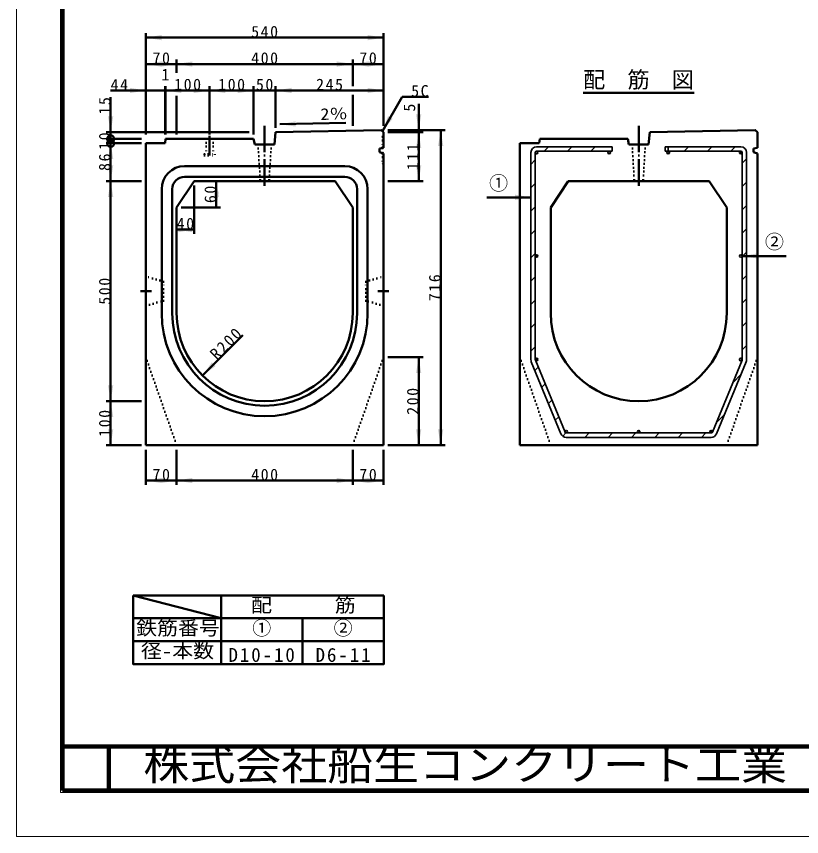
# Model space of a CAD drawing. Units: millimetres, scale not verified. Extents: x -2102 to 2102, y -1485 to 1485.
# Drawn here: x -2102 to -318, y -1485 to 378 of the extents above; entities that cross this region are included whole.
import ezdxf
from ezdxf.enums import TextEntityAlignment as Align

# ---------------------------------------------------------------- set-up
doc = ezdxf.new("R2010")
doc.units = ezdxf.units.MM
doc.header["$LTSCALE"] = 5
doc.header["$PDMODE"] = 32
doc.header["$PDSIZE"] = 2.5
doc.linetypes.add('DOTTED', pattern=[1.75, 0.25, -1.5])
doc.linetypes.add('LONG_DASHED_DOTTED', pattern=[15.25, 12, -1.5, 0.25, -1.5])
doc.layers.add('0-0_V-nasSTD', color=7, linetype='Continuous', lineweight=35)
doc.layers.add('0-1_0', color=7, linetype='Continuous', lineweight=50)
doc.styles.add('ＭＳ ゴシック', font='')
doc.styles.get('ＭＳ ゴシック').set_extended_font_data('MS Gothic')

msp = doc.modelspace()

# ---------------------------------------------------------------- linework, layer by layer
at = {"layer": '0-0_V-nasSTD', "lineweight": 100}
for p, q in [((-1997.5, 1380), (-1997.5, -1380)), ((-1892.5, -1280), (-1892.5, -1380)), ((-1997.5, -1380), (1997.5, -1380))]:
    msp.add_line(p, q, dxfattribs=at)
at = {"layer": '0-0_V-nasSTD', "lineweight": 50}
for p, q in [((-1808.332, 209.81), (-1764.332, 209.81)), ((-1738.332, 197.81), (-1738.332, 109.81)), ((-1338.332, 199.81), (-1338.332, 129.81)), ((-663.332, 114.81), (-665.832, 86.81)), ((-1763.332, 99.81), (-1764.332, 89.81)), ((-913.332, 99.81), (-914.332, 89.81)), ((-713.332, 99.81), (-913.332, 99.81)), ((-713.332, 99.81), (-710.832, 86.81)), ((-1808.332, 89.81), (-1764.332, 89.81)), ((-958.332, 89.81), (-914.332, 89.81)), ((-665.832, 86.81), (-710.832, 86.81)), ((-703.332, 86.81), (-673.332, 86.81)), ((-1837.5, -937), (-1837.5, -989)), ((-1637.5, -937), (-1837.5, -937)), ((-1452.5, -937), (-1637.5, -937)), ((-1267.5, -937), (-1452.5, -937)), ((-1267.5, -989), (-1267.5, -937)), ((-1837.5, -989), (-1837.5, -1041)), ((-1637.5, -989), (-1837.5, -989)), ((-1637.5, -1041), (-1637.5, -989)), ((-1452.5, -989), (-1267.5, -989)), ((-1637.5, -1041), (-1837.5, -1041))]:
    msp.add_line(p, q, dxfattribs=at)
at = {"layer": '0-0_V-nasSTD'}
for p, q in [((-920.332, 81.81), (-748.332, 81.81)), ((-903.405, 71.81), (-893.405, 81.81)), ((-850.372, 71.81), (-840.372, 81.81)), ((-797.339, 71.81), (-787.339, 81.81)), ((-748.332, 81.81), (-748.332, 71.81)), ((-628.332, 81.81), (-628.332, 71.81)), ((-628.332, 81.81), (-456.332, 81.81)), ((-628.332, 81.718), (-628.24, 81.81)), ((-621.332, 81.81), (-628.332, 81.81)), ((-621.332, 81.81), (-621.332, 71.81)), ((-585.207, 71.81), (-575.207, 81.81)), ((-532.174, 71.81), (-522.174, 81.81)), ((-479.141, 71.81), (-469.141, 81.81)), ((-933.332, 68.81), (-933.332, -401.599)), ((-923.332, 68.81), (-923.332, -401.608)), ((-923.279, 69.373), (-919.769, 65.863)), ((-920.332, 71.81), (-748.332, 71.81)), ((-755.947, 71.81), (-755.332, 71.81)), ((-755.947, 71.746), (-752.396, 68.195)), ((-755.332, 71.81), (-748.332, 71.81)), ((-628.332, 71.81), (-456.332, 71.81)), ((-621.644, 71.793), (-618.349, 68.498)), ((-458.295, 71.079), (-454.063, 66.847)), ((-453.332, 68.81), (-453.332, -401.608)), ((-443.332, 68.81), (-443.332, -401.604)), ((-933.332, 41.883), (-923.332, 51.883)), ((-453.332, 44.585), (-443.332, 54.585)), ((-453.332, -8.448), (-443.332, 1.552)), ((-933.332, -11.15), (-923.332, -1.15)), ((-933.332, -64.183), (-923.332, -54.183)), ((-453.332, -61.481), (-443.332, -51.481)), ((-933.332, -117.216), (-923.332, -107.216)), ((-453.332, -114.514), (-443.332, -104.514)), ((-933.332, -170.249), (-923.332, -160.249)), ((-923.332, -166.19), (-923.332, -164.776)), ((-922.978, -164.776), (-918.918, -168.836)), ((-453.332, -167.547), (-443.332, -157.547)), ((-933.332, -223.282), (-923.332, -213.282)), ((-453.332, -220.58), (-443.332, -210.58)), ((-933.332, -276.315), (-923.332, -266.315)), ((-453.332, -273.613), (-443.332, -263.613)), ((-453.332, -326.646), (-443.332, -316.646)), ((-933.332, -329.348), (-923.332, -319.348)), ((-933.332, -382.382), (-923.332, -372.382)), ((-453.332, -379.679), (-443.332, -369.679)), ((-932.353, -406.549), (-864.992, -570.14)), ((-932.353, -406.549), (-932.353, -406.549)), ((-932.353, -406.549), (-932.353, -406.549)), ((-923.107, -402.75), (-855.749, -566.333)), ((-923.107, -402.75), (-923.107, -402.75)), ((-923.107, -402.75), (-923.107, -402.75)), ((-922.493, -399.109), (-918.251, -403.351)), ((-453.558, -402.75), (-520.916, -566.333)), ((-511.671, -570.14), (-444.312, -406.554)), ((-456.698, -398.213), (-453.355, -401.556)), ((-453.558, -402.75), (-453.558, -402.75)), ((-444.312, -406.554), (-444.312, -406.554)), ((-924.22, -426.302), (-916.562, -418.644)), ((-474.69, -454.069), (-456.307, -435.686)), ((-908.752, -463.867), (-901.094, -456.209)), ((-893.284, -501.432), (-885.626, -493.774)), ((-877.816, -538.997), (-870.158, -531.339)), ((-511.813, -544.225), (-493.43, -525.843)), ((-864.992, -570.14), (-864.992, -570.14)), ((-864.992, -570.14), (-864.992, -570.14)), ((-861.112, -575.326), (-853.847, -568.061)), ((-855.929, -564.668), (-852.452, -568.145)), ((-855.749, -566.333), (-855.749, -566.333)), ((-855.749, -566.333), (-855.749, -566.333)), ((-855.749, -566.333), (-855.749, -566.333)), ((-852.975, -568.19), (-523.69, -568.19)), ((-852.452, -568.19), (-852.975, -568.19)), ((-810.943, -578.19), (-800.943, -568.19)), ((-757.91, -578.19), (-747.91, -568.19)), ((-704.877, -578.19), (-694.877, -568.19)), ((-688.68, -562.211), (-685.353, -565.538)), ((-523.69, -568.19), (-688.332, -568.19)), ((-523.69, -568.19), (-688.332, -568.19)), ((-651.844, -578.19), (-641.844, -568.19)), ((-598.811, -578.19), (-588.811, -568.19)), ((-545.778, -578.19), (-535.778, -568.19)), ((-525.476, -562.78), (-521.28, -566.977)), ((-520.916, -566.333), (-520.916, -566.333)), ((-520.916, -566.333), (-520.916, -566.333)), ((-520.916, -566.333), (-520.916, -566.333)), ((-511.671, -570.14), (-511.671, -570.14)), ((-852.971, -578.19), (-523.691, -578.19))]:
    msp.add_line(p, q, dxfattribs=at)
at = {"layer": '0-0_V-nasSTD', "lineweight": 18}
for points in [[(-2102.5, -1485), (-2102.5, 1485), (2102.5, 1485), (2102.5, -1485)], [(-2002.5, -1385), (-2002.5, 1385), (2002.5, 1385), (2002.5, -1385)]]:
    msp.add_lwpolyline(points, close=True, dxfattribs=at)
at = {"layer": '0-0_V-nasSTD'}
msp.add_lwpolyline([(-511.671, -570.14), (-511.671, -570.14), (-444.312, -406.554)], dxfattribs=at)
at = {"layer": '0-0_V-nasSTD', "lineweight": 50}
for points in [[(-1837.5, -937), (-1637.5, -989), (-1637.5, -937)], [(-1637.5, -1093), (-1637.5, -1041), (-1637.5, -989), (-1637.5, -1041), (-1452.5, -1041), (-1452.5, -989), (-1637.5, -989)], [(-1452.5, -1041), (-1452.5, -989), (-1452.5, -1041)], [(-1452.5, -1041), (-1267.5, -1041), (-1267.5, -989)], [(-1452.5, -1093), (-1267.5, -1093), (-1267.5, -1041), (-1267.5, -989)], [(-1267.5, -1093), (-1267.5, -1041), (-1267.5, -989), (-1267.5, -1041)], [(-1837.5, -1041), (-1837.5, -1093), (-1637.5, -1093)], [(-1637.5, -1093), (-1637.5, -1041), (-1637.5, -1093)], [(-1637.5, -1093), (-1452.5, -1093), (-1452.5, -1041)], [(-1452.5, -1093), (-1452.5, -1041), (-1452.5, -1093)], [(-1267.5, -1093), (-1267.5, -1041), (-1267.5, -1093)]]:
    msp.add_lwpolyline(points, dxfattribs=at)
for centre in [(-1888.332, 99.81), (-1888.332, 89.81)]:
    msp.add_circle(centre, 8, dxfattribs=at)
at = {"layer": '0-0_V-nasSTD'}
for centre in [(-920.332, 68.81), (-755.332, 68.81), (-621.332, 68.81), (-621.332, 68.81), (-456.332, 68.81), (-920.332, -166.19), (-456.332, -166.19), (-920.332, -401.19), (-456.332, -401.19), (-852.975, -565.19), (-688.332, -565.19), (-523.69, -565.19)]:
    msp.add_circle(centre, 3, dxfattribs=at)
for centre, radius, start, end in [((-920.332, 68.81), 13, 90, 180), ((-920.332, 68.81), 13, 90, 180), ((-456.332, 68.81), 13, 0, 90), ((-920.332, 68.81), 3, 90, 180), ((-920.332, 68.81), 3, 90, 180), ((-920.332, 68.81), 3, 169.17571, 180), ((-920.332, 68.81), 3, 90, 169.17571), ((-456.332, 68.81), 3, 0, 90), ((-456.332, 68.81), 3, 0, 90), ((-456.332, 68.81), 3, 0, 90), ((-920.332, -401.599), 13, 180, 202.38013), ((-920.332, -401.608), 3, 180, 202.38013), ((-456.332, -401.19), 3, 0, 330.64995), ((-456.332, -401.19), 3, 330.64995, 0), ((-456.332, -401.19), 3, 330.64995, 0), ((-456.332, -401.608), 3, 337.61987, 0), ((-456.332, -401.604), 13, 337.61987, 0), ((-456.332, -401.604), 13, 337.61987, 0), ((-852.971, -565.19), 13, 202.38013, 270), ((-852.975, -565.19), 3, 202.38053, 270.00103), ((-523.691, -565.19), 13, 270, 337.61987), ((-523.69, -565.19), 3, 270, 337.61987), ((-523.69, -565.19), 3, 323.45593, 337.61947)]:
    msp.add_arc(centre, radius, start, end, dxfattribs=at)
for points in [[(-1808.332, 329.81), (-1772.332, 323.81), (-1772.332, 335.81)], [(-1304.332, 323.81), (-1304.332, 335.81), (-1268.332, 329.81)], [(-1808.332, 269.81), (-1772.332, 263.81), (-1772.332, 275.81)], [(-1774.332, 263.81), (-1774.332, 275.81), (-1738.332, 269.81)], [(-1738.332, 269.81), (-1702.332, 263.81), (-1702.332, 275.81)], [(-1374.332, 263.81), (-1374.332, 275.81), (-1338.332, 269.81)], [(-1338.332, 269.81), (-1302.332, 263.81), (-1302.332, 275.81)], [(-1304.332, 263.81), (-1304.332, 275.81), (-1268.332, 269.81)], [(-1844.332, 203.81), (-1844.332, 215.81), (-1808.332, 209.81)], [(-1763.332, 209.81), (-1727.332, 203.81), (-1727.332, 215.81)], [(-1699.332, 203.81), (-1699.332, 215.81), (-1663.332, 209.81)], [(-1663.332, 209.81), (-1627.332, 203.81), (-1627.332, 215.81)], [(-1599.332, 203.81), (-1599.332, 215.81), (-1563.332, 209.81)], [(-1513.332, 209.81), (-1477.332, 203.81), (-1477.332, 215.81)], [(-1304.332, 203.81), (-1304.332, 215.81), (-1268.332, 209.81)], [(-1894.332, 150.81), (-1888.332, 114.81), (-1882.332, 150.81)], [(-1270.832, 117.31), (-1258.029, 151.486), (-1247.636, 145.486)], [(-1194.332, 155.81), (-1188.332, 119.81), (-1182.332, 155.81)], [(-1503.718, 133.025), (-1467.851, 139.773), (-1467.601, 127.776)], [(-1194.332, 78.81), (-1188.332, 114.81), (-1182.332, 78.81)], [(-1144.332, 83.81), (-1138.332, 119.81), (-1132.332, 83.81)], [(-1894.332, 53.81), (-1888.332, 89.81), (-1882.332, 53.81)], [(-1894.332, 39.81), (-1888.332, 3.81), (-1882.332, 39.81)], [(-1194.332, 39.81), (-1188.332, 3.81), (-1182.332, 39.81)], [(-1894.332, -32.19), (-1888.332, 3.81), (-1882.332, -32.19)], [(-1654.332, -32.19), (-1648.332, 3.81), (-1642.332, -32.19)], [(-1654.332, -20.19), (-1648.332, -56.19), (-1642.332, -20.19)], [(-969.332, -38.944), (-969.332, -26.944), (-933.332, -32.944)], [(-1738.332, -106.19), (-1702.332, -112.19), (-1702.332, -100.19)], [(-1734.332, -112.19), (-1734.332, -100.19), (-1698.332, -106.19)], [(-453.332, -166.19), (-417.332, -172.19), (-417.332, -160.19)], [(-1679.754, -437.612), (-1658.541, -407.913), (-1650.055, -416.399)], [(-1194.332, -432.19), (-1188.332, -396.19), (-1182.332, -432.19)], [(-1894.332, -460.19), (-1888.332, -496.19), (-1882.332, -460.19)], [(-1894.332, -532.19), (-1888.332, -496.19), (-1882.332, -532.19)], [(-1894.332, -560.19), (-1888.332, -596.19), (-1882.332, -560.19)], [(-1194.332, -560.19), (-1188.332, -596.19), (-1182.332, -560.19)], [(-1144.332, -560.19), (-1138.332, -596.19), (-1132.332, -560.19)], [(-1808.332, -676.19), (-1772.332, -682.19), (-1772.332, -670.19)], [(-1774.332, -682.19), (-1774.332, -670.19), (-1738.332, -676.19)], [(-1738.332, -676.19), (-1702.332, -682.19), (-1702.332, -670.19)], [(-1374.332, -682.19), (-1374.332, -670.19), (-1338.332, -676.19)], [(-1338.332, -676.19), (-1302.332, -682.19), (-1302.332, -670.19)], [(-1304.332, -682.19), (-1304.332, -670.19), (-1268.332, -676.19)]]:
    msp.add_solid(points, dxfattribs=at)
at = {"layer": '0-1_0'}
for p, q in [((-1808.332, 109.81), (-1808.332, 339.81)), ((-1268.332, 129.81), (-1268.332, 339.81)), ((-1808.332, 329.81), (-1268.332, 329.81)), ((-1738.332, 249.81), (-1738.332, 279.81)), ((-1338.332, 219.81), (-1338.332, 279.81)), ((-1888.332, 209.81), (-1808.332, 209.81)), ((-1764.332, 109.81), (-1764.332, 219.81)), ((-1764.332, 209.81), (-1763.332, 209.81)), ((-1763.332, 109.81), (-1763.332, 219.81)), ((-1763.332, 209.81), (-1663.332, 209.81)), ((-1663.332, 109.81), (-1663.332, 219.81)), ((-1663.332, 209.81), (-1563.332, 209.81)), ((-1563.332, 109.81), (-1563.332, 219.81)), ((-1563.332, 209.81), (-1513.332, 209.81)), ((-1513.332, 124.81), (-1513.332, 219.81)), ((-1513.332, 209.81), (-1268.332, 209.81)), ((-1888.332, 194.81), (-1888.332, 114.81)), ((-1225.832, 195.252), (-1270.832, 117.31)), ((-1225.832, 195.252), (-1165.832, 195.252)), ((-814.736, 204.81), (-561.929, 204.81)), ((-1188.332, 179.81), (-1188.332, 119.81)), ((-1503.718, 133.025), (-1353.751, 136.149)), ((-1573.332, 114.81), (-1898.332, 114.81)), ((-1888.332, 114.81), (-1888.332, 99.81)), ((-1513.332, 114.81), (-1515.832, 86.81)), ((-1268.332, 114.81), (-1268.332, 79.824)), ((-1258.332, 119.81), (-1128.332, 119.81)), ((-1258.332, 114.81), (-1178.332, 114.81)), ((-1188.332, 114.81), (-1188.332, 119.81)), ((-1188.332, 3.81), (-1188.332, 114.81)), ((-1138.332, -596.19), (-1138.332, 119.81)), ((-418.332, 114.81), (-418.332, 79.824)), ((-1818.332, 99.81), (-1898.332, 99.81)), ((-1888.332, 99.81), (-1888.332, 89.81)), ((-1563.332, 99.81), (-1763.332, 99.81)), ((-1563.332, 99.81), (-1560.832, 86.81)), ((-1818.332, 89.81), (-1898.332, 89.81)), ((-1888.332, 3.81), (-1888.332, 89.81)), ((-1808.332, -596.19), (-1808.332, 89.81)), ((-1515.832, 86.81), (-1560.832, 86.81)), ((-1553.332, 86.81), (-1523.332, 86.81)), ((-1277.332, 77.81), (-1268.332, 79.824)), ((-1277.332, 69.81), (-1277.332, 77.81)), ((-958.332, -596.19), (-958.332, 89.81)), ((-427.332, 77.81), (-418.332, 79.824)), ((-427.332, 69.81), (-427.332, 77.81)), ((-1277.332, 69.81), (-1268.332, 66.451)), ((-1268.332, -596.19), (-1268.332, 66.451)), ((-427.332, 69.81), (-418.332, 66.451)), ((-418.332, -596.19), (-418.332, 66.451)), ((-1720.332, 37.81), (-1356.332, 37.81)), ((-1818.332, 3.81), (-1898.332, 3.81)), ((-1698.332, 3.81), (-1738.332, -56.19)), ((-1720.332, 13.81), (-1356.332, 13.81)), ((-1698.332, 3.81), (-1378.332, 3.81)), ((-1648.332, -56.19), (-1648.332, 3.81)), ((-1378.332, 3.81), (-1338.332, -56.19)), ((-1258.332, 3.81), (-1178.332, 3.81)), ((-848.332, 3.81), (-888.332, -56.19)), ((-848.332, 3.81), (-528.332, 3.81)), ((-528.332, 3.81), (-488.332, -56.19)), ((-1772.332, -46.19), (-1772.332, -14.19)), ((-1748.332, -46.19), (-1748.332, -14.19)), ((-1698.332, -6.19), (-1698.332, -116.19)), ((-1328.332, -14.19), (-1328.332, -46.19)), ((-1304.332, -14.19), (-1304.332, -46.19)), ((-1033.332, -32.944), (-933.332, -32.944)), ((-1772.332, -296.19), (-1772.332, -46.19)), ((-1748.332, -296.19), (-1748.332, -46.19)), ((-1328.332, -46.19), (-1328.332, -296.19)), ((-1304.332, -46.19), (-1304.332, -296.19)), ((-1738.332, -56.19), (-1738.332, -296.19)), ((-1728.332, -56.19), (-1638.332, -56.19)), ((-1338.332, -56.19), (-1338.332, -296.19)), ((-888.332, -56.19), (-888.332, -296.19)), ((-488.332, -56.19), (-488.332, -296.19)), ((-1738.332, -106.19), (-1698.332, -106.19)), ((-353.332, -166.19), (-453.332, -166.19)), ((-1679.754, -437.612), (-1587.83, -345.688)), ((-1258.332, -396.19), (-1178.332, -396.19)), ((-1188.332, -596.19), (-1188.332, -396.19)), ((-1818.332, -496.19), (-1898.332, -496.19)), ((-1818.332, -596.19), (-1898.332, -596.19)), ((-1808.332, -596.19), (-1268.332, -596.19)), ((-1808.332, -606.19), (-1808.332, -686.19)), ((-1738.332, -606.19), (-1738.332, -686.19)), ((-1338.332, -606.19), (-1338.332, -686.19)), ((-1268.332, -606.19), (-1268.332, -686.19)), ((-1258.332, -596.19), (-1128.332, -596.19)), ((-958.332, -596.19), (-418.332, -596.19)), ((-1808.332, -676.19), (-1738.332, -676.19)), ((-1738.332, -676.19), (-1338.332, -676.19)), ((-1338.332, -676.19), (-1268.332, -676.19))]:
    msp.add_line(p, q, dxfattribs=at)
at = {"layer": '0-1_0', "linetype": 'LONG_DASHED_DOTTED'}
for p, q in [((-1538.332, 129.81), (-1538.332, -11.19)), ((-688.332, 129.81), (-688.332, -11.19)), ((-1663.332, 106.81), (-1663.332, 61.81)), ((-1795.832, -246.19), (-1820.832, -246.19)), ((-1280.832, -246.19), (-1255.832, -246.19))]:
    msp.add_line(p, q, dxfattribs=at)
at = {"layer": '0-1_0', "linetype": 'DOTTED'}
for p, q in [((-1671.332, 99.81), (-1671.332, 64.81)), ((-1655.332, 99.81), (-1655.332, 64.81)), ((-1270.632, 104.81), (-1268.332, 107.11)), ((-1270.632, 104.81), (-1270.632, 79.31)), ((-1553.332, 86.81), (-1548.332, 3.81)), ((-1523.332, 86.81), (-1528.332, 3.81)), ((-703.332, 86.81), (-698.332, 3.81)), ((-673.332, 86.81), (-678.332, 3.81)), ((-1675.332, 64.81), (-1651.332, 64.81)), ((-1675.332, 64.81), (-1675.332, 61.81)), ((-1675.332, 61.81), (-1651.332, 61.81)), ((-1651.332, 64.81), (-1651.332, 61.81)), ((-1308.332, -224.69), (-1268.332, -212.69)), ((-1268.332, -212.69), (-1268.332, -279.69)), ((-1308.332, -267.69), (-1308.332, -224.69)), ((-1268.332, -279.69), (-1308.332, -267.69)), ((-1808.332, -396.19), (-1738.332, -596.19)), ((-1268.332, -396.19), (-1338.332, -596.19)), ((-958.332, -396.19), (-888.332, -596.19)), ((-418.332, -396.19), (-488.332, -596.19))]:
    msp.add_line(p, q, dxfattribs=at)
at = {"layer": '0-1_0', "lineweight": 100}
msp.add_line((-1997.5, -1280), (1997.5, -1280), dxfattribs=at)
at = {"layer": '0-1_0'}
for points in [[(-1808.332, 269.81), (-1738.332, 269.81), (-1338.332, 269.81), (-1268.332, 269.81)], [(-1513.332, 114.81), (-1273.332, 119.81), (-1268.332, 114.81)], [(-663.332, 114.81), (-423.332, 119.81), (-418.332, 114.81)], [(-1888.332, -596.19), (-1888.332, -496.19), (-1888.332, 3.81)]]:
    msp.add_lwpolyline(points, dxfattribs=at)
at = {"layer": '0-1_0', "linetype": 'DOTTED'}
msp.add_lwpolyline([(-1270.632, 67.31), (-1270.632, 44.81), (-1268.332, 42.51)], dxfattribs=at)
msp.add_lwpolyline([(-1768.332, -224.69), (-1808.332, -212.69), (-1808.332, -279.69), (-1768.332, -267.69)], close=True, dxfattribs=at)
at = {"layer": '0-1_0'}
for centre, radius, start, end in [((-1720.332, -14.19), 52, 90, 180), ((-1356.332, -14.19), 52, 0, 90), ((-1720.332, -14.19), 28, 90, 180), ((-1356.332, -14.19), 28, 0, 90), ((-1538.332, -296.19), 234, 180, 270), ((-1538.332, -296.19), 210, 180, 270), ((-1538.332, -296.19), 200, 180, 270), ((-1538.332, -296.19), 200, 270, 0), ((-1538.332, -296.19), 210, 270, 0), ((-1538.332, -296.19), 234, 270, 0), ((-688.332, -296.19), 200, 180, 270), ((-688.332, -296.19), 200, 270, 0)]:
    msp.add_arc(centre, radius, start, end, dxfattribs=at)
for p in [(-1270.632, 79.31), (-1270.632, 67.31)]:
    msp.add_point(p, dxfattribs=at)

# ---------------------------------------------------------------- texts
at = {"layer": '0-0_V-nasSTD', "style": 'ＭＳ ゴシック'}
for s, height, p in [('1', 26.39, (-1772.832, 224.81)), ('配\u3000筋\u3000図', 36.95, (-814.736, 204.81)), ('①', 31.67, (-1028.332, -25.944)), ('②', 31.67, (-401.532, -159.19)), ('①', 31.67, (-1566.6, -1036.6)), ('②', 31.67, (-1381.6, -1036.6))]:
    msp.add_text(s, height=height, dxfattribs=at).set_placement(p, align=Align.BOTTOM_LEFT)
at = {"layer": '0-0_V-nasSTD', "style": 'ＭＳ ゴシック', "width": 1.15}
msp.add_text('2％', height=26.39, rotation=1.193, dxfattribs=at).set_placement((-1411.338, 134.95), align=Align.BOTTOM_LEFT)
at = {"layer": '0-0_V-nasSTD', "style": 'ＭＳ ゴシック'}
msp.add_text('5', height=26.39, rotation=90, dxfattribs=at).set_placement((-1188.332, 161.81), align=Align.BOTTOM_LEFT)
at = {"layer": '0-0_V-nasSTD', "style": 'ＭＳ ゴシック', "width": 1.1}
for s, height, p in [('配\u3000\u3000\u3000筋', 31.67, (-1569.14, -984.6)), ('鉄筋番号', 31.67, (-1830.38, -1036.6)), ('径-本数', 31.67, (-1819.58, -1088.6)), ('株式会社船生コンクリート工業', 69.65, (-1814.221, -1377.45))]:
    msp.add_text(s, height=height, dxfattribs=at).set_placement(p, align=Align.BOTTOM_LEFT)
at = {"layer": '0-0_V-nasSTD', "attachment_point": 7, "style": 'ＭＳ ゴシック'}
for s, insert, char_height in [('\\T1.2;540', (-1568.932, 329.81), 26.39), ('\\T1.2;70', (-1793.132, 269.81), 26.39), ('\\T1.2;400', (-1568.932, 269.81), 26.39), ('\\T1.2;70', (-1323.132, 269.81), 26.39), ('\\T1.2;44', (-1888.332, 209.81), 26.39), ('\\T1.2;100', (-1743.932, 209.81), 26.39), ('\\T1.2;100', (-1643.932, 209.81), 26.39), ('\\T1.2;50', (-1558.132, 209.81), 26.39), ('\\T1.2;245', (-1421.432, 209.81), 26.39), ('\\T1.2;5C', (-1205.432, 195.252), 26.39), ('\\T1.2;40', (-1738.132, -106.19), 26.39), ('\\T1.2;70', (-1793.132, -676.19), 26.39), ('\\T1.2;400', (-1568.932, -676.19), 26.39), ('\\T1.2;70', (-1323.132, -676.19), 26.39), ('\\T1.2;D10-10', (-1620.6, -1088.6), 31.67), ('\\T1.2;D6-11', (-1422.64, -1088.6), 31.67)]:
    msp.add_mtext(s, dxfattribs=dict(at, insert=insert, char_height=char_height))
at = {"layer": '0-0_V-nasSTD', "char_height": 26.39, "attachment_point": 7, "style": 'ＭＳ ゴシック'}
for s, insert, rotation in [('\\T1.2;15', (-1888.332, 155.21), 90), ('\\T1.2;10', (-1888.332, 75.01), 90), ('\\T1.2;111', (-1188.332, 28.71), 90), ('\\T1.2;86', (-1888.332, 27.01), 90), ('\\T1.2;60', (-1648.332, -45.99), 90), ('\\T1.2;500', (-1888.332, -276.79), 90), ('\\T1.2;716', (-1138.332, -268.79), 90), ('\\T1.2;R200', (-1646.378, -404.236), 45), ('\\T1.2;200', (-1188.332, -526.79), 90), ('\\T1.2;100', (-1888.332, -576.79), 90)]:
    msp.add_mtext(s, dxfattribs=dict(at, insert=insert, rotation=rotation))

doc.saveas('drawing.dxf')
